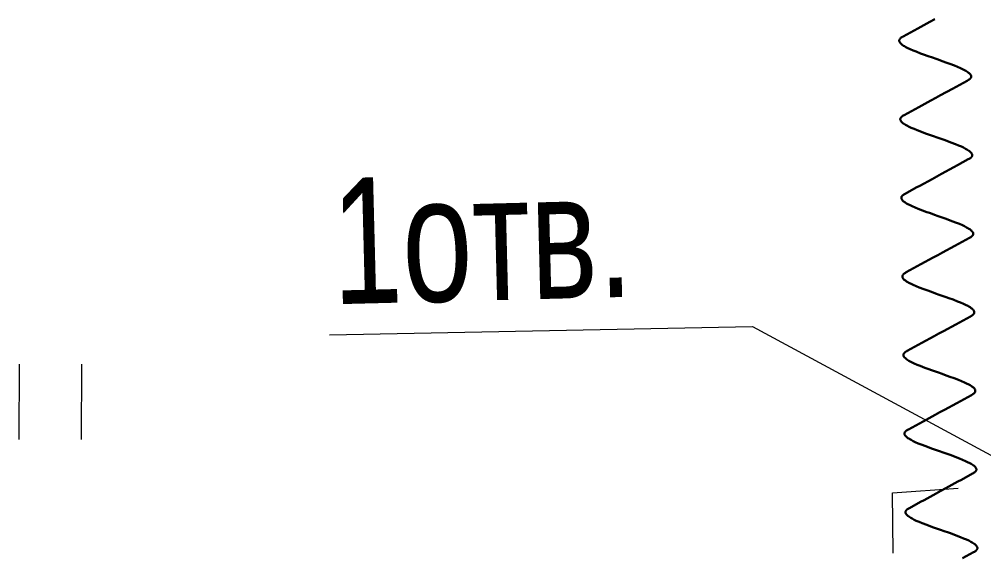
# Model space of a CAD drawing. Extents: x 10098 to 11902, y 8648 to 10202.
# Drawn here: x 11775.44 to 11783.11, y 8761.5 to 8765.76 of the extents above; entities that cross this region are included whole.
import ezdxf
from ezdxf.enums import TextEntityAlignment as Align

# ---------------------------------------------------------------- set-up
doc = ezdxf.new("R2010")
doc.units = 0
doc.layers.add('23_Ограждения', color=7, linetype='Continuous')
doc.layers.add('24_Растительность', color=7, linetype='Continuous')
doc.layers.add('7_Электрокабели', color=1, linetype='Continuous', lineweight=30)
doc.layers.add('8_Связь', color=3, linetype='Continuous', lineweight=30)
doc.styles.add('mggt', font='russian_1251.shx', dxfattribs={"width": 0.75, "oblique": 18, "height": 1})

msp = doc.modelspace()

# ---------------------------------------------------------------- linework, layer by layer
at = {"layer": '23_Ограждения', "color": 8, "linetype": 'Continuous', "lineweight": 15}
for p, q in [((11782.382, 8762.003), (11782.903, 8762.04)), ((11782.386, 8761.525), (11782.382, 8762.003))]:
    msp.add_line(p, q, dxfattribs=at)
at = {"layer": '24_Растительность', "color": 8, "linetype": 'Continuous', "lineweight": 15}
for p, q in [((11775.445, 8762.426), (11775.446, 8763.026)), ((11775.94, 8762.426), (11775.941, 8763.026))]:
    msp.add_line(p, q, dxfattribs=at)
at = {"layer": '7_Электрокабели', "color": 8, "linetype": 'Continuous', "lineweight": 30}
for p, q in [((11782.5825, 8765.6901), (11782.679, 8765.7426)), ((11782.679, 8765.7426), (11782.7167, 8765.763)), ((11782.4663, 8765.6263), (11782.5534, 8765.6745)), ((11782.5534, 8765.6745), (11782.5825, 8765.6901)), ((11782.4352, 8765.593), (11782.4353, 8765.595)), ((11782.4354, 8765.5911), (11782.4352, 8765.593)), ((11782.4353, 8765.5957), (11782.4355, 8765.5969)), ((11782.4353, 8765.595), (11782.4353, 8765.5957)), ((11782.4357, 8765.5891), (11782.4354, 8765.5911)), ((11782.4355, 8765.5969), (11782.4357, 8765.598)), ((11782.4357, 8765.598), (11782.436, 8765.5991)), ((11782.4361, 8765.5878), (11782.4357, 8765.5891)), ((11782.436, 8765.5991), (11782.4364, 8765.6003)), ((11782.4366, 8765.5862), (11782.4361, 8765.5878)), ((11782.4364, 8765.6003), (11782.4369, 8765.6017)), ((11782.4372, 8765.5846), (11782.4366, 8765.5862)), ((11782.4369, 8765.6017), (11782.4377, 8765.6032)), ((11782.4379, 8765.5832), (11782.4372, 8765.5846)), ((11782.4377, 8765.6032), (11782.4387, 8765.6051)), ((11782.439, 8765.581), (11782.4379, 8765.5832)), ((11782.4387, 8765.6051), (11782.4396, 8765.6064)), ((11782.4412, 8765.5777), (11782.439, 8765.581)), ((11782.4396, 8765.6064), (11782.4403, 8765.6073)), ((11782.4403, 8765.6073), (11782.4412, 8765.6085)), ((11782.4412, 8765.6085), (11782.4424, 8765.6098)), ((11782.4432, 8765.5751), (11782.4412, 8765.5777)), ((11782.4424, 8765.6098), (11782.4434, 8765.611)), ((11782.4455, 8765.5725), (11782.4432, 8765.5751)), ((11782.4434, 8765.611), (11782.4444, 8765.612)), ((11782.4444, 8765.612), (11782.4469, 8765.6141)), ((11782.4477, 8765.5702), (11782.4455, 8765.5725)), ((11782.4469, 8765.6141), (11782.4487, 8765.6156)), ((11782.4507, 8765.5673), (11782.4477, 8765.5702)), ((11782.4487, 8765.6156), (11782.4516, 8765.6177)), ((11782.4516, 8765.6177), (11782.4554, 8765.6202)), ((11782.4554, 8765.6202), (11782.4591, 8765.6224)), ((11782.4591, 8765.6224), (11782.4663, 8765.6263)), ((11782.4558, 8765.5631), (11782.4507, 8765.5673)), ((11782.4588, 8765.5608), (11782.4558, 8765.5631)), ((11782.4618, 8765.5586), (11782.4588, 8765.5608)), ((11782.469, 8765.5537), (11782.4618, 8765.5586)), ((11782.4774, 8765.5485), (11782.469, 8765.5537)), ((11782.4876, 8765.5428), (11782.4774, 8765.5485)), ((11782.5045, 8765.5341), (11782.4876, 8765.5428)), ((11782.5213, 8765.5262), (11782.5045, 8765.5341)), ((11782.5445, 8765.5162), (11782.5213, 8765.5262)), ((11782.5687, 8765.5064), (11782.5445, 8765.5162)), ((11782.6043, 8765.4927), (11782.5687, 8765.5064)), ((11782.6367, 8765.4809), (11782.6043, 8765.4927)), ((11782.6582, 8765.4731), (11782.6367, 8765.4809)), ((11782.7065, 8765.4561), (11782.6582, 8765.4731)), ((11782.7209, 8765.4511), (11782.7065, 8765.4561)), ((11782.7209, 8765.4511), (11782.7352, 8765.446)), ((11782.7352, 8765.446), (11782.7835, 8765.429)), ((11782.7835, 8765.429), (11782.805, 8765.4213)), ((11782.805, 8765.4213), (11782.8374, 8765.4095)), ((11782.8374, 8765.4095), (11782.873, 8765.3958)), ((11782.873, 8765.3958), (11782.8972, 8765.386)), ((11782.8972, 8765.386), (11782.9205, 8765.376)), ((11782.9205, 8765.376), (11782.9373, 8765.3681)), ((11782.9373, 8765.3681), (11782.9541, 8765.3593)), ((11782.9541, 8765.3593), (11782.9643, 8765.3536)), ((11782.9643, 8765.3536), (11782.9727, 8765.3485)), ((11782.9727, 8765.3485), (11782.9799, 8765.3436)), ((11782.9799, 8765.3436), (11782.9829, 8765.3414)), ((11782.9829, 8765.3414), (11782.9859, 8765.3391)), ((11782.9859, 8765.3391), (11782.991, 8765.3349)), ((11782.9755, 8765.2758), (11782.8883, 8765.2276)), ((11782.9826, 8765.2798), (11782.9755, 8765.2758)), ((11782.9863, 8765.2819), (11782.9826, 8765.2798)), ((11782.9902, 8765.2845), (11782.9863, 8765.2819)), ((11782.993, 8765.2866), (11782.9902, 8765.2845)), ((11782.991, 8765.3349), (11782.994, 8765.332)), ((11782.9948, 8765.288), (11782.993, 8765.2866)), ((11782.994, 8765.332), (11782.9963, 8765.3297)), ((11782.9973, 8765.2902), (11782.9948, 8765.288)), ((11782.9963, 8765.3297), (11782.9985, 8765.327)), ((11782.9983, 8765.2912), (11782.9973, 8765.2902)), ((11782.9994, 8765.2923), (11782.9983, 8765.2912)), ((11782.9985, 8765.327), (11783.0006, 8765.3245)), ((11783.0005, 8765.2937), (11782.9994, 8765.2923)), ((11783.0015, 8765.2949), (11783.0005, 8765.2937)), ((11783.0006, 8765.3245), (11783.0027, 8765.3212)), ((11783.0022, 8765.2958), (11783.0015, 8765.2949)), ((11783.003, 8765.2971), (11783.0022, 8765.2958)), ((11783.0027, 8765.3212), (11783.0039, 8765.319)), ((11783.0041, 8765.2989), (11783.003, 8765.2971)), ((11783.0039, 8765.319), (11783.0046, 8765.3175)), ((11783.0048, 8765.3004), (11783.0041, 8765.2989)), ((11783.0046, 8765.3175), (11783.0052, 8765.316)), ((11783.0053, 8765.3019), (11783.0048, 8765.3004)), ((11783.0052, 8765.316), (11783.0057, 8765.3144)), ((11783.0057, 8765.3031), (11783.0053, 8765.3019)), ((11783.0057, 8765.3144), (11783.006, 8765.3131)), ((11783.006, 8765.3042), (11783.0057, 8765.3031)), ((11783.006, 8765.3131), (11783.0064, 8765.311)), ((11783.0063, 8765.3052), (11783.006, 8765.3042)), ((11783.0064, 8765.3064), (11783.0063, 8765.3052)), ((11783.0064, 8765.311), (11783.0065, 8765.3092)), ((11783.0065, 8765.3072), (11783.0064, 8765.3064)), ((11783.0065, 8765.3092), (11783.0065, 8765.3072)), ((11782.8593, 8765.2121), (11782.7628, 8765.1596)), ((11782.8883, 8765.2276), (11782.8593, 8765.2121)), ((11782.5907, 8765.0662), (11782.6872, 8765.1186)), ((11782.6872, 8765.1186), (11782.725, 8765.1391)), ((11782.7628, 8765.1596), (11782.725, 8765.1391)), ((11782.4745, 8765.0024), (11782.5617, 8765.0506)), ((11782.5617, 8765.0506), (11782.5907, 8765.0662)), ((11782.4435, 8764.971), (11782.4436, 8764.9718)), ((11782.4435, 8764.969), (11782.4435, 8764.971)), ((11782.4436, 8764.9672), (11782.4435, 8764.969)), ((11782.4436, 8764.9718), (11782.4437, 8764.973)), ((11782.444, 8764.9651), (11782.4436, 8764.9672)), ((11782.4437, 8764.973), (11782.444, 8764.974)), ((11782.444, 8764.974), (11782.4443, 8764.9752)), ((11782.4443, 8764.9638), (11782.444, 8764.9651)), ((11782.4443, 8764.9752), (11782.4447, 8764.9763)), ((11782.4448, 8764.9622), (11782.4443, 8764.9638)), ((11782.4447, 8764.9763), (11782.4452, 8764.9778)), ((11782.4454, 8764.9607), (11782.4448, 8764.9622)), ((11782.4452, 8764.9778), (11782.4459, 8764.9793)), ((11782.4461, 8764.9592), (11782.4454, 8764.9607)), ((11782.4459, 8764.9793), (11782.447, 8764.9812)), ((11782.4473, 8764.957), (11782.4461, 8764.9592)), ((11782.447, 8764.9812), (11782.4478, 8764.9824)), ((11782.4494, 8764.9538), (11782.4473, 8764.957)), ((11782.4478, 8764.9824), (11782.4485, 8764.9834)), ((11782.4485, 8764.9834), (11782.4494, 8764.9846)), ((11782.4494, 8764.9846), (11782.4506, 8764.9859)), ((11782.4506, 8764.9859), (11782.4517, 8764.987)), ((11782.4517, 8764.987), (11782.4527, 8764.988)), ((11782.4527, 8764.988), (11782.4552, 8764.9902)), ((11782.4552, 8764.9902), (11782.457, 8764.9916)), ((11782.457, 8764.9916), (11782.4598, 8764.9937)), ((11782.4598, 8764.9937), (11782.4637, 8764.9963)), ((11782.4637, 8764.9963), (11782.4674, 8764.9984)), ((11782.4674, 8764.9984), (11782.4745, 8765.0024)), ((11782.4515, 8764.9512), (11782.4494, 8764.9538)), ((11782.4537, 8764.9486), (11782.4515, 8764.9512)), ((11782.456, 8764.9463), (11782.4537, 8764.9486)), ((11782.459, 8764.9433), (11782.456, 8764.9463)), ((11782.4641, 8764.9391), (11782.459, 8764.9433)), ((11782.467, 8764.9368), (11782.4641, 8764.9391)), ((11782.4701, 8764.9346), (11782.467, 8764.9368)), ((11782.4773, 8764.9297), (11782.4701, 8764.9346)), ((11782.4857, 8764.9246), (11782.4773, 8764.9297)), ((11782.4959, 8764.9189), (11782.4857, 8764.9246)), ((11782.5127, 8764.9102), (11782.4959, 8764.9189)), ((11782.5295, 8764.9023), (11782.5127, 8764.9102)), ((11782.5528, 8764.8922), (11782.5295, 8764.9023)), ((11782.5769, 8764.8824), (11782.5528, 8764.8922)), ((11782.6126, 8764.8688), (11782.5769, 8764.8824)), ((11782.6449, 8764.8569), (11782.6126, 8764.8688)), ((11782.6665, 8764.8492), (11782.6449, 8764.8569)), ((11782.7148, 8764.8322), (11782.6665, 8764.8492)), ((11782.7291, 8764.8271), (11782.7148, 8764.8322)), ((11782.7291, 8764.8271), (11782.7435, 8764.8221)), ((11782.7435, 8764.8221), (11782.7918, 8764.8051)), ((11782.7918, 8764.8051), (11782.8133, 8764.7974)), ((11782.8133, 8764.7974), (11782.8456, 8764.7855)), ((11782.8456, 8764.7855), (11782.8813, 8764.7718)), ((11782.8813, 8764.7718), (11782.9055, 8764.762)), ((11782.9055, 8764.762), (11782.9287, 8764.752)), ((11782.9287, 8764.752), (11782.9455, 8764.7441)), ((11782.9455, 8764.7441), (11782.9624, 8764.7354)), ((11782.9624, 8764.7354), (11782.9726, 8764.7297)), ((11782.9726, 8764.7297), (11782.981, 8764.7245)), ((11782.9837, 8764.6519), (11782.8966, 8764.6037)), ((11782.981, 8764.7245), (11782.9882, 8764.7196)), ((11782.9909, 8764.6558), (11782.9837, 8764.6519)), ((11782.9882, 8764.7196), (11782.9912, 8764.7175)), ((11782.9946, 8764.658), (11782.9909, 8764.6558)), ((11782.9912, 8764.7175), (11782.9942, 8764.7152)), ((11782.9942, 8764.7152), (11782.9993, 8764.7109)), ((11782.9984, 8764.6605), (11782.9946, 8764.658)), ((11783.0013, 8764.6627), (11782.9984, 8764.6605)), ((11782.9993, 8764.7109), (11783.0023, 8764.708)), ((11783.0031, 8764.6641), (11783.0013, 8764.6627)), ((11783.0023, 8764.708), (11783.0045, 8764.7057)), ((11783.0055, 8764.6663), (11783.0031, 8764.6641)), ((11783.0045, 8764.7057), (11783.0068, 8764.7031)), ((11783.0066, 8764.6673), (11783.0055, 8764.6663)), ((11783.0076, 8764.6684), (11783.0066, 8764.6673)), ((11783.0068, 8764.7031), (11783.0088, 8764.7005)), ((11783.0088, 8764.6697), (11783.0076, 8764.6684)), ((11783.0088, 8764.7005), (11783.011, 8764.6972)), ((11783.0097, 8764.6709), (11783.0088, 8764.6697)), ((11783.0104, 8764.6718), (11783.0097, 8764.6709)), ((11783.0113, 8764.6731), (11783.0104, 8764.6718)), ((11783.011, 8764.6972), (11783.0121, 8764.695)), ((11783.0123, 8764.675), (11783.0113, 8764.6731)), ((11783.0121, 8764.695), (11783.0128, 8764.6936)), ((11783.0131, 8764.6765), (11783.0123, 8764.675)), ((11783.0128, 8764.6936), (11783.0134, 8764.6921)), ((11783.0136, 8764.6779), (11783.0131, 8764.6765)), ((11783.0134, 8764.6921), (11783.0139, 8764.6904)), ((11783.014, 8764.6791), (11783.0136, 8764.6779)), ((11783.0139, 8764.6904), (11783.0143, 8764.6891)), ((11783.0143, 8764.6803), (11783.014, 8764.6791)), ((11783.0143, 8764.6891), (11783.0146, 8764.6871)), ((11783.0145, 8764.6813), (11783.0143, 8764.6803)), ((11783.0147, 8764.6825), (11783.0145, 8764.6813)), ((11783.0146, 8764.6871), (11783.0148, 8764.6853)), ((11783.0148, 8764.6853), (11783.0147, 8764.6833)), ((11783.0147, 8764.6833), (11783.0147, 8764.6825)), ((11782.8675, 8764.5881), (11782.771, 8764.5356)), ((11782.8966, 8764.6037), (11782.8675, 8764.5881)), ((11782.6955, 8764.4947), (11782.7333, 8764.5151)), ((11782.771, 8764.5356), (11782.7333, 8764.5152)), ((11782.4828, 8764.3785), (11782.5699, 8764.4266)), ((11782.5699, 8764.4266), (11782.599, 8764.4422)), ((11782.599, 8764.4422), (11782.6955, 8764.4947)), ((11782.4517, 8764.3451), (11782.4518, 8764.3471)), ((11782.4519, 8764.3433), (11782.4517, 8764.3451)), ((11782.4518, 8764.3478), (11782.452, 8764.349)), ((11782.4518, 8764.3471), (11782.4518, 8764.3478)), ((11782.4522, 8764.3412), (11782.4519, 8764.3433)), ((11782.452, 8764.349), (11782.4522, 8764.3501)), ((11782.4522, 8764.3501), (11782.4525, 8764.3512)), ((11782.4525, 8764.3512), (11782.4529, 8764.3524)), ((11782.4529, 8764.3524), (11782.4534, 8764.3538)), ((11782.4534, 8764.3538), (11782.4542, 8764.3553)), ((11782.4542, 8764.3553), (11782.4553, 8764.3572)), ((11782.4553, 8764.3572), (11782.4561, 8764.3585)), ((11782.4561, 8764.3585), (11782.4568, 8764.3594)), ((11782.4568, 8764.3594), (11782.4577, 8764.3606)), ((11782.4577, 8764.3606), (11782.4589, 8764.362)), ((11782.4589, 8764.362), (11782.4599, 8764.3631)), ((11782.4599, 8764.3631), (11782.461, 8764.3641)), ((11782.461, 8764.3641), (11782.4634, 8764.3662)), ((11782.4634, 8764.3662), (11782.4652, 8764.3677)), ((11782.4652, 8764.3677), (11782.4681, 8764.3698)), ((11782.4681, 8764.3698), (11782.4719, 8764.3723)), ((11782.4719, 8764.3723), (11782.4756, 8764.3745)), ((11782.4756, 8764.3745), (11782.4828, 8764.3785)), ((11782.4526, 8764.3399), (11782.4522, 8764.3412)), ((11782.4531, 8764.3383), (11782.4526, 8764.3399)), ((11782.4537, 8764.3367), (11782.4531, 8764.3383)), ((11782.4544, 8764.3353), (11782.4537, 8764.3367)), ((11782.4556, 8764.3331), (11782.4544, 8764.3353)), ((11782.4577, 8764.3298), (11782.4556, 8764.3331)), ((11782.4597, 8764.3272), (11782.4577, 8764.3298)), ((11782.462, 8764.3246), (11782.4597, 8764.3272)), ((11782.4642, 8764.3223), (11782.462, 8764.3246)), ((11782.4672, 8764.3194), (11782.4642, 8764.3223)), ((11782.4723, 8764.3152), (11782.4672, 8764.3194)), ((11782.4753, 8764.3129), (11782.4723, 8764.3152)), ((11782.4783, 8764.3107), (11782.4753, 8764.3129)), ((11782.4855, 8764.3058), (11782.4783, 8764.3107)), ((11782.4939, 8764.3006), (11782.4855, 8764.3058)), ((11782.5041, 8764.295), (11782.4939, 8764.3006)), ((11782.521, 8764.2862), (11782.5041, 8764.295)), ((11782.5378, 8764.2783), (11782.521, 8764.2862)), ((11782.561, 8764.2683), (11782.5378, 8764.2783)), ((11782.5852, 8764.2585), (11782.561, 8764.2683)), ((11782.6209, 8764.2448), (11782.5852, 8764.2585)), ((11782.6532, 8764.233), (11782.6209, 8764.2448)), ((11782.6747, 8764.2253), (11782.6532, 8764.233)), ((11782.723, 8764.2082), (11782.6747, 8764.2253)), ((11782.7374, 8764.2032), (11782.723, 8764.2082)), ((11782.7374, 8764.2032), (11782.7517, 8764.1981)), ((11782.7517, 8764.1981), (11782.8, 8764.1811)), ((11782.8, 8764.1811), (11782.8216, 8764.1734)), ((11782.8216, 8764.1734), (11782.8539, 8764.1616)), ((11782.8539, 8764.1616), (11782.8896, 8764.1479)), ((11782.8896, 8764.1479), (11782.9137, 8764.1381)), ((11782.9137, 8764.1381), (11782.937, 8764.1281)), ((11782.937, 8764.1281), (11782.9538, 8764.1202)), ((11782.9538, 8764.1202), (11782.9706, 8764.1114)), ((11782.9706, 8764.1114), (11782.9808, 8764.1057)), ((11782.9808, 8764.1057), (11782.9892, 8764.1006)), ((11782.9892, 8764.1006), (11782.9964, 8764.0957)), ((11782.9964, 8764.0957), (11782.9995, 8764.0935)), ((11782.9995, 8764.0935), (11783.0024, 8764.0912)), ((11783.0024, 8764.0912), (11783.0075, 8764.087)), ((11783.0067, 8764.0366), (11783.0028, 8764.0341)), ((11783.0096, 8764.0387), (11783.0067, 8764.0366)), ((11783.0075, 8764.087), (11783.0105, 8764.0841)), ((11783.0113, 8764.0401), (11783.0096, 8764.0387)), ((11783.0105, 8764.0841), (11783.0128, 8764.0818)), ((11783.0138, 8764.0423), (11783.0113, 8764.0401)), ((11783.0128, 8764.0818), (11783.015, 8764.0792)), ((11783.0148, 8764.0433), (11783.0138, 8764.0423)), ((11783.0159, 8764.0444), (11783.0148, 8764.0433)), ((11783.015, 8764.0792), (11783.0171, 8764.0766)), ((11783.0171, 8764.0458), (11783.0159, 8764.0444)), ((11783.0171, 8764.0766), (11783.0192, 8764.0733)), ((11783.018, 8764.047), (11783.0171, 8764.0458)), ((11783.0187, 8764.0479), (11783.018, 8764.047)), ((11783.0195, 8764.0492), (11783.0187, 8764.0479)), ((11783.0192, 8764.0733), (11783.0204, 8764.0711)), ((11783.0206, 8764.051), (11783.0195, 8764.0492)), ((11783.0204, 8764.0711), (11783.0211, 8764.0696)), ((11783.0213, 8764.0525), (11783.0206, 8764.051)), ((11783.0211, 8764.0696), (11783.0217, 8764.0681)), ((11783.0219, 8764.054), (11783.0213, 8764.0525)), ((11783.0217, 8764.0681), (11783.0222, 8764.0665)), ((11783.0222, 8764.0552), (11783.0219, 8764.054)), ((11783.0222, 8764.0665), (11783.0225, 8764.0652)), ((11783.0225, 8764.0563), (11783.0222, 8764.0552)), ((11783.0225, 8764.0652), (11783.0229, 8764.0631)), ((11783.0228, 8764.0573), (11783.0225, 8764.0563)), ((11783.0229, 8764.0585), (11783.0228, 8764.0573)), ((11783.0229, 8764.0631), (11783.023, 8764.0613)), ((11783.023, 8764.0593), (11783.0229, 8764.0585)), ((11783.023, 8764.0613), (11783.023, 8764.0593)), ((11782.8758, 8763.9642), (11782.7793, 8763.9117)), ((11782.9049, 8763.9797), (11782.8758, 8763.9642)), ((11782.992, 8764.0279), (11782.9049, 8763.9797)), ((11782.9992, 8764.0319), (11782.992, 8764.0279)), ((11783.0028, 8764.0341), (11782.9992, 8764.0319)), ((11782.7037, 8763.8707), (11782.7415, 8763.8912)), ((11782.7793, 8763.9117), (11782.7415, 8763.8912)), ((11782.5782, 8763.8027), (11782.6073, 8763.8183)), ((11782.6073, 8763.8183), (11782.7037, 8763.8707)), ((11782.4612, 8763.7285), (11782.4617, 8763.7299)), ((11782.4617, 8763.7299), (11782.4624, 8763.7314)), ((11782.4624, 8763.7314), (11782.4635, 8763.7333)), ((11782.4635, 8763.7333), (11782.4643, 8763.7345)), ((11782.4643, 8763.7345), (11782.465, 8763.7355)), ((11782.465, 8763.7355), (11782.466, 8763.7367)), ((11782.466, 8763.7367), (11782.4671, 8763.738)), ((11782.4671, 8763.738), (11782.4682, 8763.7391)), ((11782.4682, 8763.7391), (11782.4692, 8763.7401)), ((11782.4692, 8763.7401), (11782.4717, 8763.7423)), ((11782.4717, 8763.7423), (11782.4735, 8763.7437)), ((11782.4735, 8763.7437), (11782.4763, 8763.7458)), ((11782.4763, 8763.7458), (11782.4802, 8763.7484)), ((11782.4802, 8763.7484), (11782.4839, 8763.7505)), ((11782.4839, 8763.7505), (11782.491, 8763.7545)), ((11782.491, 8763.7545), (11782.5782, 8763.8027)), ((11782.46, 8763.7231), (11782.4601, 8763.7239)), ((11782.46, 8763.7211), (11782.46, 8763.7231)), ((11782.4601, 8763.7193), (11782.46, 8763.7211)), ((11782.4601, 8763.7239), (11782.4602, 8763.7251)), ((11782.4605, 8763.7172), (11782.4601, 8763.7193)), ((11782.4602, 8763.7251), (11782.4605, 8763.7261)), ((11782.4605, 8763.7261), (11782.4608, 8763.7273)), ((11782.4609, 8763.7159), (11782.4605, 8763.7172)), ((11782.4608, 8763.7273), (11782.4612, 8763.7285)), ((11782.4614, 8763.7143), (11782.4609, 8763.7159)), ((11782.4619, 8763.7128), (11782.4614, 8763.7143)), ((11782.4626, 8763.7113), (11782.4619, 8763.7128)), ((11782.4638, 8763.7091), (11782.4626, 8763.7113)), ((11782.4659, 8763.7059), (11782.4638, 8763.7091)), ((11782.468, 8763.7033), (11782.4659, 8763.7059)), ((11782.4702, 8763.7007), (11782.468, 8763.7033)), ((11782.4725, 8763.6984), (11782.4702, 8763.7007)), ((11782.4755, 8763.6955), (11782.4725, 8763.6984)), ((11782.4806, 8763.6912), (11782.4755, 8763.6955)), ((11782.4836, 8763.6889), (11782.4806, 8763.6912)), ((11782.4866, 8763.6868), (11782.4836, 8763.6889)), ((11782.4938, 8763.6818), (11782.4866, 8763.6868)), ((11782.5022, 8763.6767), (11782.4938, 8763.6818)), ((11782.5124, 8763.671), (11782.5022, 8763.6767)), ((11782.5292, 8763.6623), (11782.5124, 8763.671)), ((11782.546, 8763.6544), (11782.5292, 8763.6623)), ((11782.5693, 8763.6443), (11782.546, 8763.6544)), ((11782.5935, 8763.6345), (11782.5693, 8763.6443)), ((11782.6291, 8763.6209), (11782.5935, 8763.6345)), ((11782.6615, 8763.609), (11782.6291, 8763.6209)), ((11782.683, 8763.6013), (11782.6615, 8763.609)), ((11782.7313, 8763.5843), (11782.683, 8763.6013)), ((11782.7456, 8763.5792), (11782.7313, 8763.5843)), ((11782.7456, 8763.5792), (11782.76, 8763.5742)), ((11782.76, 8763.5742), (11782.8083, 8763.5572)), ((11782.8083, 8763.5572), (11782.8298, 8763.5495)), ((11782.8298, 8763.5495), (11782.8622, 8763.5376)), ((11782.8622, 8763.5376), (11782.8978, 8763.5239)), ((11782.8978, 8763.5239), (11782.922, 8763.5142)), ((11782.922, 8763.5142), (11782.9452, 8763.5041)), ((11782.9452, 8763.5041), (11782.9621, 8763.4962)), ((11782.9621, 8763.4962), (11782.9789, 8763.4875)), ((11782.9789, 8763.4875), (11782.9891, 8763.4818)), ((11782.9891, 8763.4818), (11782.9975, 8763.4766)), ((11782.9975, 8763.4766), (11783.0047, 8763.4717)), ((11783.0047, 8763.4717), (11783.0077, 8763.4696)), ((11783.0077, 8763.4696), (11783.0107, 8763.4673)), ((11783.0107, 8763.4673), (11783.0158, 8763.463)), ((11783.0158, 8763.463), (11783.0188, 8763.4601)), ((11783.0188, 8763.4601), (11783.021, 8763.4578)), ((11783.021, 8763.4578), (11783.0233, 8763.4552)), ((11783.0233, 8763.4552), (11783.0253, 8763.4526)), ((11783.0253, 8763.4526), (11783.0275, 8763.4494)), ((11783.0263, 8763.423), (11783.0253, 8763.4218)), ((11783.0269, 8763.4239), (11783.0263, 8763.423)), ((11783.0278, 8763.4252), (11783.0269, 8763.4239)), ((11783.0275, 8763.4494), (11783.0286, 8763.4471)), ((11783.0288, 8763.4271), (11783.0278, 8763.4252)), ((11783.0286, 8763.4471), (11783.0294, 8763.4457)), ((11783.0296, 8763.4286), (11783.0288, 8763.4271)), ((11783.0294, 8763.4457), (11783.0299, 8763.4442)), ((11783.0301, 8763.43), (11783.0296, 8763.4286)), ((11783.0299, 8763.4442), (11783.0304, 8763.4426)), ((11783.0305, 8763.4312), (11783.0301, 8763.43)), ((11783.0304, 8763.4426), (11783.0308, 8763.4412)), ((11783.0308, 8763.4324), (11783.0305, 8763.4312)), ((11783.0308, 8763.4412), (11783.0311, 8763.4392)), ((11783.031, 8763.4334), (11783.0308, 8763.4324)), ((11783.0312, 8763.4346), (11783.031, 8763.4334)), ((11783.0311, 8763.4392), (11783.0313, 8763.4374)), ((11783.0313, 8763.4354), (11783.0312, 8763.4346)), ((11783.0313, 8763.4374), (11783.0313, 8763.4354)), ((11782.9131, 8763.3558), (11782.884, 8763.3402)), ((11783.0002, 8763.404), (11782.9131, 8763.3558)), ((11783.0074, 8763.408), (11783.0002, 8763.404)), ((11783.0111, 8763.4101), (11783.0074, 8763.408)), ((11783.0149, 8763.4126), (11783.0111, 8763.4101)), ((11783.0178, 8763.4148), (11783.0149, 8763.4126)), ((11783.0196, 8763.4162), (11783.0178, 8763.4148)), ((11783.0221, 8763.4184), (11783.0196, 8763.4162)), ((11783.0231, 8763.4194), (11783.0221, 8763.4184)), ((11783.0241, 8763.4205), (11783.0231, 8763.4194)), ((11783.0253, 8763.4218), (11783.0241, 8763.4205)), ((11782.7875, 8763.2878), (11782.7498, 8763.2673)), ((11782.884, 8763.3402), (11782.7875, 8763.2878)), ((11782.5864, 8763.1788), (11782.6155, 8763.1943)), ((11782.6155, 8763.1943), (11782.712, 8763.2468)), ((11782.712, 8763.2468), (11782.7498, 8763.2673)), ((11782.4775, 8763.1162), (11782.4799, 8763.1184)), ((11782.4799, 8763.1184), (11782.4817, 8763.1198)), ((11782.4817, 8763.1198), (11782.4846, 8763.1219)), ((11782.4846, 8763.1219), (11782.4885, 8763.1244)), ((11782.4885, 8763.1244), (11782.4921, 8763.1266)), ((11782.4921, 8763.1266), (11782.4993, 8763.1306)), ((11782.4993, 8763.1306), (11782.5864, 8763.1788)), ((11782.4683, 8763.1), (11782.4685, 8763.1011)), ((11782.4683, 8763.0992), (11782.4683, 8763.1)), ((11782.4683, 8763.0972), (11782.4683, 8763.0992)), ((11782.4684, 8763.0954), (11782.4683, 8763.0972)), ((11782.4687, 8763.0933), (11782.4684, 8763.0954)), ((11782.4685, 8763.1011), (11782.4687, 8763.1022)), ((11782.4687, 8763.1022), (11782.469, 8763.1033)), ((11782.4691, 8763.092), (11782.4687, 8763.0933)), ((11782.469, 8763.1033), (11782.4694, 8763.1045)), ((11782.4696, 8763.0904), (11782.4691, 8763.092)), ((11782.4694, 8763.1045), (11782.47, 8763.1059)), ((11782.4702, 8763.0888), (11782.4696, 8763.0904)), ((11782.47, 8763.1059), (11782.4707, 8763.1075)), ((11782.4709, 8763.0874), (11782.4702, 8763.0888)), ((11782.4707, 8763.1075), (11782.4718, 8763.1093)), ((11782.4721, 8763.0852), (11782.4709, 8763.0874)), ((11782.4718, 8763.1093), (11782.4726, 8763.1106)), ((11782.4742, 8763.0819), (11782.4721, 8763.0852)), ((11782.4726, 8763.1106), (11782.4733, 8763.1115)), ((11782.4733, 8763.1115), (11782.4742, 8763.1127)), ((11782.4742, 8763.1127), (11782.4754, 8763.1141)), ((11782.4762, 8763.0793), (11782.4742, 8763.0819)), ((11782.4754, 8763.1141), (11782.4765, 8763.1152)), ((11782.4785, 8763.0767), (11782.4762, 8763.0793)), ((11782.4765, 8763.1152), (11782.4775, 8763.1162)), ((11782.4807, 8763.0744), (11782.4785, 8763.0767)), ((11782.4838, 8763.0715), (11782.4807, 8763.0744)), ((11782.4888, 8763.0673), (11782.4838, 8763.0715)), ((11782.4918, 8763.065), (11782.4888, 8763.0673)), ((11782.4948, 8763.0628), (11782.4918, 8763.065)), ((11782.502, 8763.0579), (11782.4948, 8763.0628)), ((11782.5104, 8763.0527), (11782.502, 8763.0579)), ((11782.5206, 8763.0471), (11782.5104, 8763.0527)), ((11782.5375, 8763.0383), (11782.5206, 8763.0471)), ((11782.5543, 8763.0304), (11782.5375, 8763.0383)), ((11782.5776, 8763.0204), (11782.5543, 8763.0304)), ((11782.6017, 8763.0106), (11782.5776, 8763.0204)), ((11782.6374, 8762.9969), (11782.6017, 8763.0106)), ((11782.6697, 8762.9851), (11782.6374, 8762.9969)), ((11782.6912, 8762.9774), (11782.6697, 8762.9851)), ((11782.7395, 8762.9603), (11782.6912, 8762.9774)), ((11782.7539, 8762.9553), (11782.7395, 8762.9603)), ((11782.7539, 8762.9553), (11782.7683, 8762.9503)), ((11782.7683, 8762.9503), (11782.8166, 8762.9332)), ((11782.8166, 8762.9332), (11782.8381, 8762.9255)), ((11782.8381, 8762.9255), (11782.8704, 8762.9137)), ((11782.8704, 8762.9137), (11782.9061, 8762.9)), ((11782.9061, 8762.9), (11782.9302, 8762.8902)), ((11782.9302, 8762.8902), (11782.9535, 8762.8802)), ((11782.9535, 8762.8802), (11782.9703, 8762.8723)), ((11782.9703, 8762.8723), (11782.9872, 8762.8635)), ((11782.9872, 8762.8635), (11782.9973, 8762.8579)), ((11782.9973, 8762.8579), (11783.0057, 8762.8527)), ((11783.0057, 8762.8527), (11783.013, 8762.8478)), ((11783.013, 8762.8478), (11783.016, 8762.8456)), ((11783.016, 8762.8456), (11783.0189, 8762.8433)), ((11783.0189, 8762.8433), (11783.024, 8762.8391)), ((11783.024, 8762.8391), (11783.0271, 8762.8362)), ((11783.0271, 8762.8362), (11783.0293, 8762.8339)), ((11783.0293, 8762.8339), (11783.0316, 8762.8313)), ((11783.0316, 8762.8313), (11783.0336, 8762.8287)), ((11783.0336, 8762.8287), (11783.0357, 8762.8254)), ((11783.0357, 8762.8254), (11783.0369, 8762.8232)), ((11783.0369, 8762.8232), (11783.0376, 8762.8217)), ((11783.0376, 8762.8217), (11783.0382, 8762.8202)), ((11783.0382, 8762.8202), (11783.0387, 8762.8186)), ((11783.0387, 8762.8186), (11783.039, 8762.8173)), ((11783.039, 8762.8173), (11783.0394, 8762.8152)), ((11783.0394, 8762.8106), (11783.0393, 8762.8095)), ((11783.0394, 8762.8152), (11783.0395, 8762.8134)), ((11783.0395, 8762.8114), (11783.0394, 8762.8106)), ((11783.0395, 8762.8134), (11783.0395, 8762.8114)), ((11783.0085, 8762.78), (11782.9214, 8762.7318)), ((11783.0157, 8762.784), (11783.0085, 8762.78)), ((11783.0193, 8762.7862), (11783.0157, 8762.784)), ((11783.0232, 8762.7887), (11783.0193, 8762.7862)), ((11783.0261, 8762.7908), (11783.0232, 8762.7887)), ((11783.0278, 8762.7922), (11783.0261, 8762.7908)), ((11783.0303, 8762.7944), (11783.0278, 8762.7922)), ((11783.0313, 8762.7954), (11783.0303, 8762.7944)), ((11783.0324, 8762.7965), (11783.0313, 8762.7954)), ((11783.0336, 8762.7979), (11783.0324, 8762.7965)), ((11783.0345, 8762.7991), (11783.0336, 8762.7979)), ((11783.0352, 8762.8), (11783.0345, 8762.7991)), ((11783.036, 8762.8013), (11783.0352, 8762.8)), ((11783.0371, 8762.8031), (11783.036, 8762.8013)), ((11783.0378, 8762.8047), (11783.0371, 8762.8031)), ((11783.0384, 8762.8061), (11783.0378, 8762.8047)), ((11783.0388, 8762.8073), (11783.0384, 8762.8061)), ((11783.039, 8762.8084), (11783.0388, 8762.8073)), ((11783.0393, 8762.8095), (11783.039, 8762.8084)), ((11782.7958, 8762.6638), (11782.758, 8762.6433)), ((11782.8923, 8762.7163), (11782.7958, 8762.6638)), ((11782.9214, 8762.7318), (11782.8923, 8762.7163)), ((11782.6238, 8762.5704), (11782.7202, 8762.6228)), ((11782.7202, 8762.6228), (11782.758, 8762.6433)), ((11782.5004, 8762.5026), (11782.5075, 8762.5066)), ((11782.5075, 8762.5066), (11782.5947, 8762.5548)), ((11782.5947, 8762.5548), (11782.6238, 8762.5704)), ((11782.4765, 8762.4752), (11782.4766, 8762.476)), ((11782.4765, 8762.4732), (11782.4765, 8762.4752)), ((11782.4767, 8762.4714), (11782.4765, 8762.4732)), ((11782.4766, 8762.476), (11782.4768, 8762.4772)), ((11782.477, 8762.4694), (11782.4767, 8762.4714)), ((11782.4768, 8762.4772), (11782.477, 8762.4782)), ((11782.477, 8762.4782), (11782.4773, 8762.4794)), ((11782.4774, 8762.468), (11782.477, 8762.4694)), ((11782.4773, 8762.4794), (11782.4777, 8762.4806)), ((11782.4779, 8762.4664), (11782.4774, 8762.468)), ((11782.4777, 8762.4806), (11782.4782, 8762.482)), ((11782.4784, 8762.4649), (11782.4779, 8762.4664)), ((11782.4782, 8762.482), (11782.4789, 8762.4835)), ((11782.4791, 8762.4635), (11782.4784, 8762.4649)), ((11782.4789, 8762.4835), (11782.48, 8762.4854)), ((11782.4803, 8762.4612), (11782.4791, 8762.4635)), ((11782.48, 8762.4854), (11782.4808, 8762.4866)), ((11782.4824, 8762.458), (11782.4803, 8762.4612)), ((11782.4808, 8762.4866), (11782.4815, 8762.4876)), ((11782.4815, 8762.4876), (11782.4825, 8762.4888)), ((11782.4845, 8762.4554), (11782.4824, 8762.458)), ((11782.4825, 8762.4888), (11782.4836, 8762.4901)), ((11782.4836, 8762.4901), (11782.4847, 8762.4912)), ((11782.4867, 8762.4528), (11782.4845, 8762.4554)), ((11782.4847, 8762.4912), (11782.4857, 8762.4922)), ((11782.4857, 8762.4922), (11782.4882, 8762.4944)), ((11782.489, 8762.4505), (11782.4867, 8762.4528)), ((11782.4882, 8762.4944), (11782.49, 8762.4958)), ((11782.492, 8762.4476), (11782.489, 8762.4505)), ((11782.49, 8762.4958), (11782.4928, 8762.4979)), ((11782.4971, 8762.4433), (11782.492, 8762.4476)), ((11782.4928, 8762.4979), (11782.4967, 8762.5005)), ((11782.4967, 8762.5005), (11782.5004, 8762.5026)), ((11782.5001, 8762.441), (11782.4971, 8762.4433)), ((11782.5031, 8762.4389), (11782.5001, 8762.441)), ((11782.5103, 8762.434), (11782.5031, 8762.4389)), ((11782.5187, 8762.4288), (11782.5103, 8762.434)), ((11782.5289, 8762.4231), (11782.5187, 8762.4288)), ((11782.5457, 8762.4144), (11782.5289, 8762.4231)), ((11782.5625, 8762.4065), (11782.5457, 8762.4144)), ((11782.5858, 8762.3964), (11782.5625, 8762.4065)), ((11782.61, 8762.3867), (11782.5858, 8762.3964)), ((11782.6456, 8762.373), (11782.61, 8762.3867)), ((11782.678, 8762.3611), (11782.6456, 8762.373)), ((11782.6995, 8762.3534), (11782.678, 8762.3611)), ((11782.7478, 8762.3364), (11782.6995, 8762.3534)), ((11782.7622, 8762.3314), (11782.7478, 8762.3364)), ((11782.7622, 8762.3314), (11782.7765, 8762.3263)), ((11782.7765, 8762.3263), (11782.8248, 8762.3093)), ((11782.8248, 8762.3093), (11782.8463, 8762.3016)), ((11782.8463, 8762.3016), (11782.8787, 8762.2897)), ((11782.8787, 8762.2897), (11782.9143, 8762.2761)), ((11782.9143, 8762.2761), (11782.9385, 8762.2663)), ((11782.9385, 8762.2663), (11782.9618, 8762.2562)), ((11782.9618, 8762.2562), (11782.9786, 8762.2483)), ((11782.9786, 8762.2483), (11782.9954, 8762.2396)), ((11782.9954, 8762.2396), (11783.0056, 8762.2339)), ((11783.0056, 8762.2339), (11783.014, 8762.2288)), ((11783.014, 8762.2288), (11783.0212, 8762.2238)), ((11783.0212, 8762.2238), (11783.0242, 8762.2217)), ((11783.0242, 8762.2217), (11783.0272, 8762.2194)), ((11783.0272, 8762.2194), (11783.0323, 8762.2151)), ((11783.0323, 8762.2151), (11783.0353, 8762.2122)), ((11783.0353, 8762.2122), (11783.0376, 8762.2099)), ((11783.0376, 8762.2099), (11783.0398, 8762.2073)), ((11783.0398, 8762.2073), (11783.0419, 8762.2047)), ((11783.0419, 8762.2047), (11783.044, 8762.2015)), ((11783.044, 8762.2015), (11783.0452, 8762.1993)), ((11783.0452, 8762.1993), (11783.0459, 8762.1978)), ((11783.0459, 8762.1978), (11783.0464, 8762.1963)), ((11783.0168, 8762.1561), (11782.9296, 8762.1079)), ((11783.0239, 8762.1601), (11783.0168, 8762.1561)), ((11783.0276, 8762.1622), (11783.0239, 8762.1601)), ((11783.0315, 8762.1648), (11783.0276, 8762.1622)), ((11783.0343, 8762.1669), (11783.0315, 8762.1648)), ((11783.0361, 8762.1683), (11783.0343, 8762.1669)), ((11783.0386, 8762.1705), (11783.0361, 8762.1683)), ((11783.0396, 8762.1715), (11783.0386, 8762.1705)), ((11783.0407, 8762.1726), (11783.0396, 8762.1715)), ((11783.0418, 8762.1739), (11783.0407, 8762.1726)), ((11783.0428, 8762.1751), (11783.0418, 8762.1739)), ((11783.0435, 8762.1761), (11783.0428, 8762.1751)), ((11783.0443, 8762.1773), (11783.0435, 8762.1761)), ((11783.0454, 8762.1792), (11783.0443, 8762.1773)), ((11783.0461, 8762.1807), (11783.0454, 8762.1792)), ((11783.0466, 8762.1821), (11783.0461, 8762.1807)), ((11783.0464, 8762.1963), (11783.0469, 8762.1947)), ((11783.047, 8762.1833), (11783.0466, 8762.1821)), ((11783.0469, 8762.1947), (11783.0473, 8762.1934)), ((11783.0473, 8762.1845), (11783.047, 8762.1833)), ((11783.0473, 8762.1934), (11783.0476, 8762.1913)), ((11783.0475, 8762.1855), (11783.0473, 8762.1845)), ((11783.0477, 8762.1867), (11783.0475, 8762.1855)), ((11783.0476, 8762.1913), (11783.0478, 8762.1895)), ((11783.0478, 8762.1875), (11783.0477, 8762.1867)), ((11783.0478, 8762.1895), (11783.0478, 8762.1875)), ((11782.9005, 8762.0923), (11782.8041, 8762.0399)), ((11782.9296, 8762.1079), (11782.9005, 8762.0923)), ((11782.632, 8761.9464), (11782.7285, 8761.9989)), ((11782.7285, 8761.9989), (11782.7663, 8762.0194)), ((11782.8041, 8762.0399), (11782.7663, 8762.0194)), ((11782.5158, 8761.8827), (11782.6029, 8761.9309)), ((11782.6029, 8761.9309), (11782.632, 8761.9464)), ((11782.4848, 8761.8513), (11782.4849, 8761.8521)), ((11782.4848, 8761.8493), (11782.4848, 8761.8513)), ((11782.4849, 8761.8475), (11782.4848, 8761.8493)), ((11782.4849, 8761.8521), (11782.485, 8761.8532)), ((11782.4853, 8761.8454), (11782.4849, 8761.8475)), ((11782.485, 8761.8532), (11782.4853, 8761.8543)), ((11782.4853, 8761.8543), (11782.4855, 8761.8554)), ((11782.4856, 8761.8441), (11782.4853, 8761.8454)), ((11782.4855, 8761.8554), (11782.4859, 8761.8566)), ((11782.4861, 8761.8425), (11782.4856, 8761.8441)), ((11782.4859, 8761.8566), (11782.4865, 8761.8581)), ((11782.4867, 8761.841), (11782.4861, 8761.8425)), ((11782.4865, 8761.8581), (11782.4872, 8761.8596)), ((11782.4874, 8761.8395), (11782.4867, 8761.841)), ((11782.4872, 8761.8596), (11782.4883, 8761.8614)), ((11782.4886, 8761.8373), (11782.4874, 8761.8395)), ((11782.4883, 8761.8614), (11782.4891, 8761.8627)), ((11782.4907, 8761.834), (11782.4886, 8761.8373)), ((11782.4891, 8761.8627), (11782.4898, 8761.8636)), ((11782.4898, 8761.8636), (11782.4907, 8761.8648)), ((11782.4907, 8761.8648), (11782.4919, 8761.8662)), ((11782.4927, 8761.8314), (11782.4907, 8761.834)), ((11782.4919, 8761.8662), (11782.493, 8761.8673)), ((11782.495, 8761.8288), (11782.4927, 8761.8314)), ((11782.493, 8761.8673), (11782.494, 8761.8683)), ((11782.494, 8761.8683), (11782.4965, 8761.8705)), ((11782.4972, 8761.8265), (11782.495, 8761.8288)), ((11782.4965, 8761.8705), (11782.4982, 8761.8719)), ((11782.5003, 8761.8236), (11782.4972, 8761.8265)), ((11782.4982, 8761.8719), (11782.5011, 8761.874)), ((11782.5054, 8761.8194), (11782.5003, 8761.8236)), ((11782.5011, 8761.874), (11782.505, 8761.8765)), ((11782.505, 8761.8765), (11782.5086, 8761.8787)), ((11782.5083, 8761.8171), (11782.5054, 8761.8194)), ((11782.5113, 8761.8149), (11782.5083, 8761.8171)), ((11782.5086, 8761.8787), (11782.5158, 8761.8827)), ((11782.5186, 8761.81), (11782.5113, 8761.8149)), ((11782.527, 8761.8049), (11782.5186, 8761.81)), ((11782.5371, 8761.7992), (11782.527, 8761.8049)), ((11782.554, 8761.7904), (11782.5371, 8761.7992)), ((11782.5708, 8761.7825), (11782.554, 8761.7904)), ((11782.5941, 8761.7725), (11782.5708, 8761.7825)), ((11782.6182, 8761.7627), (11782.5941, 8761.7725)), ((11782.6539, 8761.749), (11782.6182, 8761.7627)), ((11782.6862, 8761.7372), (11782.6539, 8761.749)), ((11782.7077, 8761.7295), (11782.6862, 8761.7372)), ((11782.756, 8761.7125), (11782.7077, 8761.7295)), ((11782.7704, 8761.7074), (11782.756, 8761.7125)), ((11782.7704, 8761.7074), (11782.7848, 8761.7024)), ((11782.7848, 8761.7024), (11782.8331, 8761.6853)), ((11782.8331, 8761.6853), (11782.8546, 8761.6776)), ((11782.8546, 8761.6776), (11782.8869, 8761.6658)), ((11782.8869, 8761.6658), (11782.9226, 8761.6521)), ((11782.9226, 8761.6521), (11782.9467, 8761.6423)), ((11782.9467, 8761.6423), (11782.97, 8761.6323)), ((11782.97, 8761.6323), (11782.9868, 8761.6244)), ((11782.9868, 8761.6244), (11783.0037, 8761.6156)), ((11783.0037, 8761.6156), (11783.0139, 8761.61)), ((11783.0139, 8761.61), (11783.0223, 8761.6048)), ((11783.0223, 8761.6048), (11783.0295, 8761.5999)), ((11783.0295, 8761.5999), (11783.0325, 8761.5977)), ((11783.0325, 8761.5977), (11783.0355, 8761.5954)), ((11783.0355, 8761.5954), (11783.0405, 8761.5912)), ((11783.0405, 8761.5912), (11783.0436, 8761.5883)), ((11783.0436, 8761.5883), (11783.0458, 8761.586)), ((11783.0458, 8761.586), (11783.0481, 8761.5834)), ((11783.025, 8761.5321), (11782.9379, 8761.484)), ((11783.0322, 8761.5361), (11783.025, 8761.5321)), ((11783.0358, 8761.5383), (11783.0322, 8761.5361)), ((11783.0397, 8761.5408), (11783.0358, 8761.5383)), ((11783.0426, 8761.5429), (11783.0397, 8761.5408)), ((11783.0444, 8761.5444), (11783.0426, 8761.5429)), ((11783.0468, 8761.5465), (11783.0444, 8761.5444)), ((11783.0478, 8761.5475), (11783.0468, 8761.5465)), ((11783.0489, 8761.5486), (11783.0478, 8761.5475)), ((11783.0481, 8761.5834), (11783.0501, 8761.5808)), ((11783.0501, 8761.55), (11783.0489, 8761.5486)), ((11783.0501, 8761.5808), (11783.0522, 8761.5775)), ((11783.051, 8761.5512), (11783.0501, 8761.55)), ((11783.0517, 8761.5521), (11783.051, 8761.5512)), ((11783.0525, 8761.5534), (11783.0517, 8761.5521)), ((11783.0522, 8761.5775), (11783.0534, 8761.5753)), ((11783.0536, 8761.5552), (11783.0525, 8761.5534)), ((11783.0534, 8761.5753), (11783.0541, 8761.5739)), ((11783.0543, 8761.5568), (11783.0536, 8761.5552)), ((11783.0541, 8761.5739), (11783.0547, 8761.5723)), ((11783.0549, 8761.5582), (11783.0543, 8761.5568)), ((11783.0547, 8761.5723), (11783.0552, 8761.5707)), ((11783.0553, 8761.5594), (11783.0549, 8761.5582)), ((11783.0552, 8761.5707), (11783.0556, 8761.5694)), ((11783.0556, 8761.5605), (11783.0553, 8761.5594)), ((11783.0556, 8761.5694), (11783.0559, 8761.5673)), ((11783.0558, 8761.5616), (11783.0556, 8761.5605)), ((11783.056, 8761.5628), (11783.0558, 8761.5616)), ((11783.0559, 8761.5673), (11783.056, 8761.5655)), ((11783.056, 8761.5655), (11783.056, 8761.5635)), ((11783.056, 8761.5635), (11783.056, 8761.5628))]:
    msp.add_line(p, q, dxfattribs=at)
at = {"layer": '8_Связь', "color": 8, "linetype": 'Continuous', "lineweight": 15}
msp.add_lwpolyline([(11777.909, 8763.258), (11781.2696, 8763.3242), (11784.9525, 8761.337)], dxfattribs=at)

# ---------------------------------------------------------------- texts
at = {"layer": '8_Связь', "color": 8, "linetype": 'Continuous', "lineweight": 15, "style": 'mggt', "width": 0.75}
msp.add_text('1отв.', height=1, rotation=1.44862, dxfattribs=at).set_placement((11777.9272, 8764.0002), align=Align.MIDDLE_LEFT)

doc.saveas('drawing.dxf')
